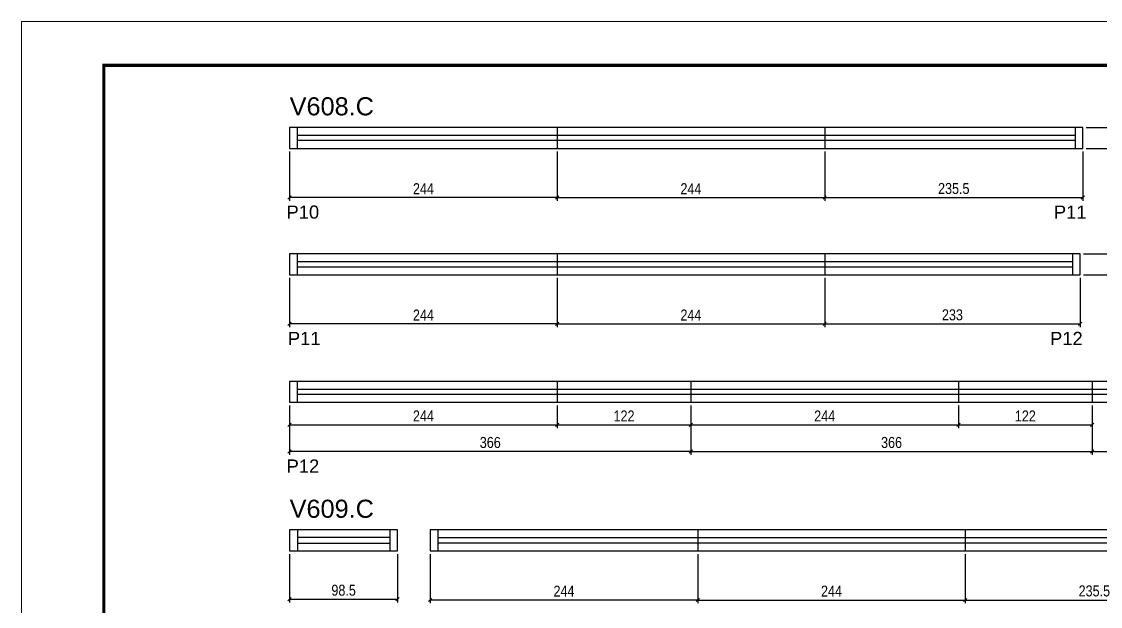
# Model space of a CAD drawing. Extents: x 3245 to 12416, y 917 to 10295.
# Drawn here: x 6429 to 7413, y 8325 to 8859 of the extents above; entities that cross this region are included whole.
import ezdxf

# ---------------------------------------------------------------- set-up
doc = ezdxf.new("R2010")
doc.units = 0
doc.linetypes.add('DASHED', pattern=[0.75, 0.5, -0.25])
for name, color, linetype in [('5', 5, 'Continuous'), ('COTA', 241, 'Continuous'), ('NOMENCLATURA', 7, 'Continuous'), ('Painéis', 200, 'Continuous'), ('SARR_2.2x7', 40, 'Continuous')]:
    doc.layers.add(name, color=color, linetype=linetype)
doc.layers.add('Folhas', color=255, linetype='Continuous', lineweight=9)
doc.layers.add('SARRAFO DE PRESSAO', color=251, linetype='DASHED', lineweight=9)
doc.styles.add('COTA TECNICA', font='techl___.ttf', dxfattribs={"height": 10})
doc.styles.add('COTA TECNICA-50', font='techl___.ttf', dxfattribs={"height": 10})
doc.styles.get("Standard").update_dxf_attribs({"font": 'arial.ttf'})
doc.dimstyles.new('COTA PAINEL-50', dxfattribs={"dimtxt": 10, "dimasz": 3, "dimexe": 3, "dimexo": 3, "dimgap": 3, "dimtad": 1, "dimdec": 1, "dimzin": 12, "dimdsep": 46, "dimtxsty": 'COTA TECNICA-50', "dimblk1": 'OBLIQUE', "dimblk2": 'OBLIQUE', "dimsah": 1, "dimcen": 0.9, "dimclrd": 4, "dimclre": 4, "dimclrt": 240, "dimadec": 1, "dimazin": 3, "dimtfac": 1, "dimtdec": 1, "dimtmove": 0, "dimatfit": 3, "dimfxl": 1, "dimtolj": 1, "dimtzin": 12, "dimarcsym": 0})
doc.dimstyles.new('PAINEL', dxfattribs={"dimtxt": 10, "dimasz": 3, "dimexe": 3, "dimexo": 3, "dimgap": 3, "dimtad": 1, "dimdec": 1, "dimzin": 12, "dimdsep": 46, "dimtxsty": 'COTA TECNICA', "dimblk1": 'OBLIQUE', "dimblk2": 'OBLIQUE', "dimsah": 1, "dimcen": 0.9, "dimclrd": 4, "dimclre": 4, "dimclrt": 240, "dimadec": 1, "dimazin": 3, "dimtfac": 1, "dimtdec": 1, "dimtmove": 0, "dimatfit": 3, "dimfxl": 1, "dimtolj": 1, "dimtzin": 12, "dimarcsym": 0})

# ---------------------------------------------------------------- blocks, each defined once
blk = doc.blocks.new('9999999999')
at = {"layer": 'Folhas'}
blk.add_lwpolyline([(98138.98, 34190.21), (99623.98, 34190.21), (99623.98, 35240.21), (98138.98, 35240.21)], close=True, dxfattribs=at)
at = {"layer": 'Folhas', "color": 30, "const_width": 3}
blk.add_lwpolyline([(98213.98, 34230.21), (99583.98, 34230.21), (99583.98, 35200.21), (98213.98, 35200.21)], close=True, dxfattribs=at)
blk = doc.blocks.new('_Oblique')
at = {"color": 0, "linetype": 'ByBlock', "lineweight": -2}
blk.add_line((-0.5, -0.5), (0.5, 0.5), dxfattribs=at)
blk = doc.blocks.new('*D39')
at = {"layer": 'COTA', "color": 4, "linetype": 'ByBlock', "lineweight": -2, "transparency": 16777216}
for p, q in [((6673.34, 8373.2), (6673.34, 8329.06)), ((6771.84, 8373.2), (6771.84, 8329.06)), ((6673.34, 8332.06), (6771.84, 8332.06))]:
    blk.add_line(p, q, dxfattribs=at)
at = {"layer": 'Defpoints', "color": 0, "linetype": 'ByBlock', "transparency": 16777216}
for p in [(6673.34, 8376.2), (6771.84, 8376.2), (6771.84, 8332.06)]:
    blk.add_point(p, dxfattribs=at)
at = {"layer": 'COTA', "color": 4, "linetype": 'ByBlock', "lineweight": -2, "transparency": 16777216, "xscale": 3, "yscale": 3, "zscale": 3, "rotation": 180}
blk.add_blockref('_Oblique', (6673.34, 8332.06), dxfattribs=at)
at = {"layer": 'COTA', "color": 4, "linetype": 'ByBlock', "lineweight": -2, "transparency": 16777216, "xscale": 3, "yscale": 3, "zscale": 3}
blk.add_blockref('_Oblique', (6771.84, 8332.06), dxfattribs=at)
at = {"layer": 'COTA', "color": 240, "linetype": 'ByBlock', "transparency": 16777216, "insert": (6722.59, 8340.2), "char_height": 10, "attachment_point": 5, "style": 'COTA TECNICA-50'}
blk.add_mtext('\\A1;98.5', dxfattribs=at)
blk = doc.blocks.new('*D72')
at = {"layer": 'COTA', "color": 4, "linetype": 'ByBlock', "lineweight": -2, "transparency": 16777216}
for p, q in [((6673.34, 8740.13), (6673.34, 8695.25)), ((6917.34, 8740.13), (6917.34, 8695.25)), ((6917.34, 8698.25), (6673.34, 8698.25))]:
    blk.add_line(p, q, dxfattribs=at)
at = {"layer": 'Defpoints', "color": 0, "linetype": 'ByBlock', "transparency": 16777216}
for p in [(6673.34, 8743.13), (6917.34, 8743.13), (6673.34, 8698.25)]:
    blk.add_point(p, dxfattribs=at)
at = {"layer": 'COTA', "color": 4, "linetype": 'ByBlock', "lineweight": -2, "transparency": 16777216, "xscale": 3, "yscale": 3, "zscale": 3, "rotation": 180}
blk.add_blockref('_Oblique', (6673.34, 8698.25), dxfattribs=at)
at = {"layer": 'COTA', "color": 4, "linetype": 'ByBlock', "lineweight": -2, "transparency": 16777216, "xscale": 3, "yscale": 3, "zscale": 3}
blk.add_blockref('_Oblique', (6917.34, 8698.25), dxfattribs=at)
at = {"layer": 'COTA', "color": 240, "linetype": 'ByBlock', "transparency": 16777216, "insert": (6795.34, 8706.32), "char_height": 10, "attachment_point": 5, "style": 'COTA TECNICA-50'}
blk.add_mtext('\\A1;244', dxfattribs=at)
blk = doc.blocks.new('*D73')
at = {"layer": 'COTA', "color": 4, "linetype": 'ByBlock', "lineweight": -2, "transparency": 16777216}
for p, q in [((6917.34, 8740.13), (6917.34, 8695.25)), ((7161.34, 8740.13), (7161.34, 8695.25)), ((6917.34, 8698.25), (7161.34, 8698.25))]:
    blk.add_line(p, q, dxfattribs=at)
at = {"layer": 'Defpoints', "color": 0, "linetype": 'ByBlock', "transparency": 16777216}
for p in [(6917.34, 8743.13), (7161.34, 8743.13), (7161.34, 8698.25)]:
    blk.add_point(p, dxfattribs=at)
at = {"layer": 'COTA', "color": 4, "linetype": 'ByBlock', "lineweight": -2, "transparency": 16777216, "xscale": 3, "yscale": 3, "zscale": 3, "rotation": 180}
blk.add_blockref('_Oblique', (6917.34, 8698.25), dxfattribs=at)
at = {"layer": 'COTA', "color": 4, "linetype": 'ByBlock', "lineweight": -2, "transparency": 16777216, "xscale": 3, "yscale": 3, "zscale": 3}
blk.add_blockref('_Oblique', (7161.34, 8698.25), dxfattribs=at)
at = {"layer": 'COTA', "color": 240, "linetype": 'ByBlock', "transparency": 16777216, "insert": (7039.34, 8706.32), "char_height": 10, "attachment_point": 5, "style": 'COTA TECNICA-50'}
blk.add_mtext('\\A1;244', dxfattribs=at)
blk = doc.blocks.new('*D74')
at = {"layer": 'COTA', "color": 4, "linetype": 'ByBlock', "lineweight": -2, "transparency": 16777216}
for p, q in [((7161.34, 8740.13), (7161.34, 8695.25)), ((7396.84, 8740.13), (7396.84, 8695.25)), ((7161.34, 8698.25), (7396.84, 8698.25))]:
    blk.add_line(p, q, dxfattribs=at)
at = {"layer": 'Defpoints', "color": 0, "linetype": 'ByBlock', "transparency": 16777216}
for p in [(7161.34, 8743.13), (7396.84, 8743.13), (7396.84, 8698.25)]:
    blk.add_point(p, dxfattribs=at)
at = {"layer": 'COTA', "color": 4, "linetype": 'ByBlock', "lineweight": -2, "transparency": 16777216, "xscale": 3, "yscale": 3, "zscale": 3, "rotation": 180}
blk.add_blockref('_Oblique', (7161.34, 8698.25), dxfattribs=at)
at = {"layer": 'COTA', "color": 4, "linetype": 'ByBlock', "lineweight": -2, "transparency": 16777216, "xscale": 3, "yscale": 3, "zscale": 3}
blk.add_blockref('_Oblique', (7396.84, 8698.25), dxfattribs=at)
at = {"layer": 'COTA', "color": 240, "linetype": 'ByBlock', "transparency": 16777216, "insert": (7279.09, 8706.47), "char_height": 10, "attachment_point": 5, "style": 'COTA TECNICA-50'}
blk.add_mtext('\\A1;235.5', dxfattribs=at)
blk = doc.blocks.new('*D75')
at = {"layer": 'COTA', "color": 4, "linetype": 'ByBlock', "lineweight": -2, "transparency": 16777216}
for p, q in [((7399.84, 8762.13), (7442.99, 8762.13)), ((7439.99, 8762.13), (7439.99, 8743.13)), ((7399.84, 8743.13), (7442.99, 8743.13))]:
    blk.add_line(p, q, dxfattribs=at)
at = {"layer": 'Defpoints', "color": 0, "linetype": 'ByBlock', "transparency": 16777216}
for p in [(7396.84, 8762.13), (7396.84, 8743.13), (7439.99, 8743.13)]:
    blk.add_point(p, dxfattribs=at)
at = {"layer": 'COTA', "color": 4, "linetype": 'ByBlock', "lineweight": -2, "transparency": 16777216, "xscale": 3, "yscale": 3, "zscale": 3}
for p, rotation in [((7439.99, 8762.13), 90), ((7439.99, 8743.13), 270)]:
    blk.add_blockref('_Oblique', p, dxfattribs=dict(at, rotation=rotation))
at = {"layer": 'COTA', "color": 240, "linetype": 'ByBlock', "transparency": 16777216, "insert": (7431.91, 8752.63), "char_height": 10, "attachment_point": 5, "rotation": 90, "style": 'COTA TECNICA-50'}
blk.add_mtext('\\A1;19', dxfattribs=at)
blk = doc.blocks.new('*D76')
at = {"layer": 'COTA', "color": 4, "linetype": 'ByBlock', "lineweight": -2, "transparency": 16777216}
for p, q in [((6673.34, 8624.92), (6673.34, 8580.04)), ((6917.34, 8624.92), (6917.34, 8580.04)), ((6917.34, 8583.04), (6673.34, 8583.04))]:
    blk.add_line(p, q, dxfattribs=at)
at = {"layer": 'Defpoints', "color": 0, "linetype": 'ByBlock', "transparency": 16777216}
for p in [(6673.34, 8627.92), (6917.34, 8627.92), (6673.34, 8583.04)]:
    blk.add_point(p, dxfattribs=at)
at = {"layer": 'COTA', "color": 4, "linetype": 'ByBlock', "lineweight": -2, "transparency": 16777216, "xscale": 3, "yscale": 3, "zscale": 3, "rotation": 180}
blk.add_blockref('_Oblique', (6673.34, 8583.04), dxfattribs=at)
at = {"layer": 'COTA', "color": 4, "linetype": 'ByBlock', "lineweight": -2, "transparency": 16777216, "xscale": 3, "yscale": 3, "zscale": 3}
blk.add_blockref('_Oblique', (6917.34, 8583.04), dxfattribs=at)
at = {"layer": 'COTA', "color": 240, "linetype": 'ByBlock', "transparency": 16777216, "insert": (6795.34, 8591.12), "char_height": 10, "attachment_point": 5, "style": 'COTA TECNICA-50'}
blk.add_mtext('\\A1;244', dxfattribs=at)
blk = doc.blocks.new('*D79')
at = {"layer": 'COTA', "color": 4, "linetype": 'ByBlock', "lineweight": -2, "transparency": 16777216}
for p, q in [((6917.34, 8624.92), (6917.34, 8580.04)), ((7161.34, 8624.92), (7161.34, 8580.04)), ((6917.34, 8583.04), (7161.34, 8583.04))]:
    blk.add_line(p, q, dxfattribs=at)
at = {"layer": 'Defpoints', "color": 0, "linetype": 'ByBlock', "transparency": 16777216}
for p in [(6917.34, 8627.92), (7161.34, 8627.92), (7161.34, 8583.04)]:
    blk.add_point(p, dxfattribs=at)
at = {"layer": 'COTA', "color": 4, "linetype": 'ByBlock', "lineweight": -2, "transparency": 16777216, "xscale": 3, "yscale": 3, "zscale": 3, "rotation": 180}
blk.add_blockref('_Oblique', (6917.34, 8583.04), dxfattribs=at)
at = {"layer": 'COTA', "color": 4, "linetype": 'ByBlock', "lineweight": -2, "transparency": 16777216, "xscale": 3, "yscale": 3, "zscale": 3}
blk.add_blockref('_Oblique', (7161.34, 8583.04), dxfattribs=at)
at = {"layer": 'COTA', "color": 240, "linetype": 'ByBlock', "transparency": 16777216, "insert": (7039.34, 8591.12), "char_height": 10, "attachment_point": 5, "style": 'COTA TECNICA-50'}
blk.add_mtext('\\A1;244', dxfattribs=at)
blk = doc.blocks.new('*D77')
at = {"layer": 'COTA', "color": 4, "linetype": 'ByBlock', "lineweight": -2, "transparency": 16777216}
for p, q in [((7161.34, 8624.92), (7161.34, 8580.04)), ((7394.34, 8624.92), (7394.34, 8580.04)), ((7161.34, 8583.04), (7394.34, 8583.04))]:
    blk.add_line(p, q, dxfattribs=at)
at = {"layer": 'Defpoints', "color": 0, "linetype": 'ByBlock', "transparency": 16777216}
for p in [(7161.34, 8627.92), (7394.34, 8627.92), (7394.34, 8583.04)]:
    blk.add_point(p, dxfattribs=at)
at = {"layer": 'COTA', "color": 4, "linetype": 'ByBlock', "lineweight": -2, "transparency": 16777216, "xscale": 3, "yscale": 3, "zscale": 3, "rotation": 180}
blk.add_blockref('_Oblique', (7161.34, 8583.04), dxfattribs=at)
at = {"layer": 'COTA', "color": 4, "linetype": 'ByBlock', "lineweight": -2, "transparency": 16777216, "xscale": 3, "yscale": 3, "zscale": 3}
blk.add_blockref('_Oblique', (7394.34, 8583.04), dxfattribs=at)
at = {"layer": 'COTA', "color": 240, "linetype": 'ByBlock', "transparency": 16777216, "insert": (7277.84, 8591.26), "char_height": 10, "attachment_point": 5, "style": 'COTA TECNICA-50'}
blk.add_mtext('\\A1;233', dxfattribs=at)
blk = doc.blocks.new('*D78')
at = {"layer": 'COTA', "color": 4, "linetype": 'ByBlock', "lineweight": -2, "transparency": 16777216}
for p, q in [((7397.34, 8646.92), (7440.49, 8646.92)), ((7437.49, 8646.92), (7437.49, 8627.92)), ((7397.34, 8627.92), (7440.49, 8627.92))]:
    blk.add_line(p, q, dxfattribs=at)
at = {"layer": 'Defpoints', "color": 0, "linetype": 'ByBlock', "transparency": 16777216}
for p in [(7394.34, 8646.92), (7394.34, 8627.92), (7437.49, 8627.92)]:
    blk.add_point(p, dxfattribs=at)
at = {"layer": 'COTA', "color": 4, "linetype": 'ByBlock', "lineweight": -2, "transparency": 16777216, "xscale": 3, "yscale": 3, "zscale": 3}
for p, rotation in [((7437.49, 8646.92), 90), ((7437.49, 8627.92), 270)]:
    blk.add_blockref('_Oblique', p, dxfattribs=dict(at, rotation=rotation))
at = {"layer": 'COTA', "color": 240, "linetype": 'ByBlock', "transparency": 16777216, "insert": (7429.41, 8637.42), "char_height": 10, "attachment_point": 5, "rotation": 90, "style": 'COTA TECNICA-50'}
blk.add_mtext('\\A1;19', dxfattribs=at)
blk = doc.blocks.new('*D80')
at = {"layer": 'COTA', "color": 4, "linetype": 'ByBlock', "lineweight": -2, "transparency": 16777216}
for p, q in [((6673.34, 8508.55), (6673.34, 8463.67)), ((7039.34, 8508.55), (7039.34, 8463.67)), ((7039.34, 8466.67), (6673.34, 8466.67))]:
    blk.add_line(p, q, dxfattribs=at)
at = {"layer": 'Defpoints', "color": 0, "linetype": 'ByBlock', "transparency": 16777216}
for p in [(6673.34, 8511.55), (7039.34, 8511.55), (6673.34, 8466.67)]:
    blk.add_point(p, dxfattribs=at)
at = {"layer": 'COTA', "color": 4, "linetype": 'ByBlock', "lineweight": -2, "transparency": 16777216, "xscale": 3, "yscale": 3, "zscale": 3, "rotation": 180}
blk.add_blockref('_Oblique', (6673.34, 8466.67), dxfattribs=at)
at = {"layer": 'COTA', "color": 4, "linetype": 'ByBlock', "lineweight": -2, "transparency": 16777216, "xscale": 3, "yscale": 3, "zscale": 3}
blk.add_blockref('_Oblique', (7039.34, 8466.67), dxfattribs=at)
at = {"layer": 'COTA', "color": 240, "linetype": 'ByBlock', "transparency": 16777216, "insert": (6856.34, 8474.89), "char_height": 10, "attachment_point": 5, "style": 'COTA TECNICA-50'}
blk.add_mtext('\\A1;366', dxfattribs=at)
blk = doc.blocks.new('*D81')
at = {"layer": 'COTA', "color": 4, "linetype": 'ByBlock', "lineweight": -2, "transparency": 16777216}
for p, q in [((7039.34, 8508.55), (7039.34, 8463.67)), ((7405.34, 8508.55), (7405.34, 8463.67)), ((7039.34, 8466.67), (7405.34, 8466.67))]:
    blk.add_line(p, q, dxfattribs=at)
at = {"layer": 'Defpoints', "color": 0, "linetype": 'ByBlock', "transparency": 16777216}
for p in [(7039.34, 8511.55), (7405.34, 8511.55), (7405.34, 8466.67)]:
    blk.add_point(p, dxfattribs=at)
at = {"layer": 'COTA', "color": 4, "linetype": 'ByBlock', "lineweight": -2, "transparency": 16777216, "xscale": 3, "yscale": 3, "zscale": 3, "rotation": 180}
blk.add_blockref('_Oblique', (7039.34, 8466.67), dxfattribs=at)
at = {"layer": 'COTA', "color": 4, "linetype": 'ByBlock', "lineweight": -2, "transparency": 16777216, "xscale": 3, "yscale": 3, "zscale": 3}
blk.add_blockref('_Oblique', (7405.34, 8466.67), dxfattribs=at)
at = {"layer": 'COTA', "color": 240, "linetype": 'ByBlock', "transparency": 16777216, "insert": (7222.34, 8474.89), "char_height": 10, "attachment_point": 5, "style": 'COTA TECNICA-50'}
blk.add_mtext('\\A1;366', dxfattribs=at)
blk = doc.blocks.new('*D82')
at = {"layer": 'COTA', "color": 4, "linetype": 'ByBlock', "lineweight": -2, "transparency": 16777216}
for p, q in [((7405.34, 8508.55), (7405.34, 8463.67)), ((7594.34, 8508.55), (7594.34, 8463.67)), ((7405.34, 8466.67), (7594.34, 8466.67))]:
    blk.add_line(p, q, dxfattribs=at)
at = {"layer": 'Defpoints', "color": 0, "linetype": 'ByBlock', "transparency": 16777216}
for p in [(7405.34, 8511.55), (7594.34, 8511.55), (7594.34, 8466.67)]:
    blk.add_point(p, dxfattribs=at)
at = {"layer": 'COTA', "color": 4, "linetype": 'ByBlock', "lineweight": -2, "transparency": 16777216, "xscale": 3, "yscale": 3, "zscale": 3, "rotation": 180}
blk.add_blockref('_Oblique', (7405.34, 8466.67), dxfattribs=at)
at = {"layer": 'COTA', "color": 4, "linetype": 'ByBlock', "lineweight": -2, "transparency": 16777216, "xscale": 3, "yscale": 3, "zscale": 3}
blk.add_blockref('_Oblique', (7594.34, 8466.67), dxfattribs=at)
at = {"layer": 'COTA', "color": 240, "linetype": 'ByBlock', "transparency": 16777216, "insert": (7499.84, 8474.78), "char_height": 10, "attachment_point": 5, "style": 'COTA TECNICA-50'}
blk.add_mtext('\\A1;189', dxfattribs=at)
blk = doc.blocks.new('*D84')
at = {"layer": 'COTA', "color": 4, "lineweight": -2, "transparency": 16777216}
for p, q in [((6673.34, 8508.55), (6673.34, 8488.05)), ((6917.34, 8508.55), (6917.34, 8488.05)), ((6673.34, 8491.05), (6917.34, 8491.05))]:
    blk.add_line(p, q, dxfattribs=at)
at = {"layer": 'Defpoints', "color": 0, "transparency": 16777216}
for p in [(6673.34, 8511.55), (6917.34, 8511.55), (6917.34, 8491.05)]:
    blk.add_point(p, dxfattribs=at)
at = {"layer": 'COTA', "color": 4, "lineweight": -2, "transparency": 16777216, "xscale": 3, "yscale": 3, "zscale": 3, "rotation": 180}
blk.add_blockref('_Oblique', (6673.34, 8491.05), dxfattribs=at)
at = {"layer": 'COTA', "color": 4, "lineweight": -2, "transparency": 16777216, "xscale": 3, "yscale": 3, "zscale": 3}
blk.add_blockref('_Oblique', (6917.34, 8491.05), dxfattribs=at)
at = {"layer": 'COTA', "color": 240, "transparency": 16777216, "insert": (6795.34, 8499.12), "char_height": 10, "attachment_point": 5, "style": 'COTA TECNICA'}
blk.add_mtext('\\A1;244', dxfattribs=at)
blk = doc.blocks.new('*D85')
at = {"layer": 'COTA', "color": 4, "lineweight": -2, "transparency": 16777216}
for p, q in [((6917.34, 8508.55), (6917.34, 8488.05)), ((7039.34, 8508.55), (7039.34, 8488.05)), ((6917.34, 8491.05), (7039.34, 8491.05))]:
    blk.add_line(p, q, dxfattribs=at)
at = {"layer": 'Defpoints', "color": 0, "transparency": 16777216}
for p in [(6917.34, 8511.55), (7039.34, 8511.55), (7039.34, 8491.05)]:
    blk.add_point(p, dxfattribs=at)
at = {"layer": 'COTA', "color": 4, "lineweight": -2, "transparency": 16777216, "xscale": 3, "yscale": 3, "zscale": 3, "rotation": 180}
blk.add_blockref('_Oblique', (6917.34, 8491.05), dxfattribs=at)
at = {"layer": 'COTA', "color": 4, "lineweight": -2, "transparency": 16777216, "xscale": 3, "yscale": 3, "zscale": 3}
blk.add_blockref('_Oblique', (7039.34, 8491.05), dxfattribs=at)
at = {"layer": 'COTA', "color": 240, "transparency": 16777216, "insert": (6978.34, 8499.11), "char_height": 10, "attachment_point": 5, "style": 'COTA TECNICA'}
blk.add_mtext('\\A1;122', dxfattribs=at)
blk = doc.blocks.new('*D86')
at = {"layer": 'COTA', "color": 4, "lineweight": -2, "transparency": 16777216}
for p, q in [((7039.34, 8508.55), (7039.34, 8488.05)), ((7283.34, 8508.55), (7283.34, 8488.05)), ((7039.34, 8491.05), (7283.34, 8491.05))]:
    blk.add_line(p, q, dxfattribs=at)
at = {"layer": 'Defpoints', "color": 0, "transparency": 16777216}
for p in [(7039.34, 8511.55), (7283.34, 8511.55), (7283.34, 8491.05)]:
    blk.add_point(p, dxfattribs=at)
at = {"layer": 'COTA', "color": 4, "lineweight": -2, "transparency": 16777216, "xscale": 3, "yscale": 3, "zscale": 3, "rotation": 180}
blk.add_blockref('_Oblique', (7039.34, 8491.05), dxfattribs=at)
at = {"layer": 'COTA', "color": 4, "lineweight": -2, "transparency": 16777216, "xscale": 3, "yscale": 3, "zscale": 3}
blk.add_blockref('_Oblique', (7283.34, 8491.05), dxfattribs=at)
at = {"layer": 'COTA', "color": 240, "transparency": 16777216, "insert": (7161.34, 8499.12), "char_height": 10, "attachment_point": 5, "style": 'COTA TECNICA'}
blk.add_mtext('\\A1;244', dxfattribs=at)
blk = doc.blocks.new('*D87')
at = {"layer": 'COTA', "color": 4, "lineweight": -2, "transparency": 16777216}
for p, q in [((7283.34, 8508.55), (7283.34, 8488.05)), ((7405.34, 8508.55), (7405.34, 8488.05)), ((7283.34, 8491.05), (7405.34, 8491.05))]:
    blk.add_line(p, q, dxfattribs=at)
at = {"layer": 'Defpoints', "color": 0, "transparency": 16777216}
for p in [(7283.34, 8511.55), (7405.34, 8511.55), (7405.34, 8491.05)]:
    blk.add_point(p, dxfattribs=at)
at = {"layer": 'COTA', "color": 4, "lineweight": -2, "transparency": 16777216, "xscale": 3, "yscale": 3, "zscale": 3, "rotation": 180}
blk.add_blockref('_Oblique', (7283.34, 8491.05), dxfattribs=at)
at = {"layer": 'COTA', "color": 4, "lineweight": -2, "transparency": 16777216, "xscale": 3, "yscale": 3, "zscale": 3}
blk.add_blockref('_Oblique', (7405.34, 8491.05), dxfattribs=at)
at = {"layer": 'COTA', "color": 240, "transparency": 16777216, "insert": (7344.34, 8499.11), "char_height": 10, "attachment_point": 5, "style": 'COTA TECNICA'}
blk.add_mtext('\\A1;122', dxfattribs=at)
blk = doc.blocks.new('*D88')
at = {"layer": 'COTA', "color": 4, "linetype": 'ByBlock', "lineweight": -2, "transparency": 16777216}
for p, q in [((6801.55, 8373.2), (6801.55, 8328.32)), ((7045.55, 8373.2), (7045.55, 8328.32)), ((7045.55, 8331.32), (6801.55, 8331.32))]:
    blk.add_line(p, q, dxfattribs=at)
at = {"layer": 'Defpoints', "color": 0, "linetype": 'ByBlock', "transparency": 16777216}
for p in [(6801.55, 8376.2), (7045.55, 8376.2), (6801.55, 8331.32)]:
    blk.add_point(p, dxfattribs=at)
at = {"layer": 'COTA', "color": 4, "linetype": 'ByBlock', "lineweight": -2, "transparency": 16777216, "xscale": 3, "yscale": 3, "zscale": 3, "rotation": 180}
blk.add_blockref('_Oblique', (6801.55, 8331.32), dxfattribs=at)
at = {"layer": 'COTA', "color": 4, "linetype": 'ByBlock', "lineweight": -2, "transparency": 16777216, "xscale": 3, "yscale": 3, "zscale": 3}
blk.add_blockref('_Oblique', (7045.55, 8331.32), dxfattribs=at)
at = {"layer": 'COTA', "color": 240, "linetype": 'ByBlock', "transparency": 16777216, "insert": (6923.55, 8339.39), "char_height": 10, "attachment_point": 5, "style": 'COTA TECNICA-50'}
blk.add_mtext('\\A1;244', dxfattribs=at)
blk = doc.blocks.new('*D91')
at = {"layer": 'COTA', "color": 4, "linetype": 'ByBlock', "lineweight": -2, "transparency": 16777216}
for p, q in [((7045.55, 8373.2), (7045.55, 8328.32)), ((7289.55, 8373.2), (7289.55, 8328.32)), ((7045.55, 8331.32), (7289.55, 8331.32))]:
    blk.add_line(p, q, dxfattribs=at)
at = {"layer": 'Defpoints', "color": 0, "linetype": 'ByBlock', "transparency": 16777216}
for p in [(7045.55, 8376.2), (7289.55, 8376.2), (7289.55, 8331.32)]:
    blk.add_point(p, dxfattribs=at)
at = {"layer": 'COTA', "color": 4, "linetype": 'ByBlock', "lineweight": -2, "transparency": 16777216, "xscale": 3, "yscale": 3, "zscale": 3, "rotation": 180}
blk.add_blockref('_Oblique', (7045.55, 8331.32), dxfattribs=at)
at = {"layer": 'COTA', "color": 4, "linetype": 'ByBlock', "lineweight": -2, "transparency": 16777216, "xscale": 3, "yscale": 3, "zscale": 3}
blk.add_blockref('_Oblique', (7289.55, 8331.32), dxfattribs=at)
at = {"layer": 'COTA', "color": 240, "linetype": 'ByBlock', "transparency": 16777216, "insert": (7167.55, 8339.39), "char_height": 10, "attachment_point": 5, "style": 'COTA TECNICA-50'}
blk.add_mtext('\\A1;244', dxfattribs=at)
blk = doc.blocks.new('*D89')
at = {"layer": 'COTA', "color": 4, "linetype": 'ByBlock', "lineweight": -2, "transparency": 16777216}
for p, q in [((7289.55, 8373.2), (7289.55, 8328.32)), ((7525.05, 8373.2), (7525.05, 8328.32)), ((7289.55, 8331.32), (7525.05, 8331.32))]:
    blk.add_line(p, q, dxfattribs=at)
at = {"layer": 'Defpoints', "color": 0, "linetype": 'ByBlock', "transparency": 16777216}
for p in [(7289.55, 8376.2), (7525.05, 8376.2), (7525.05, 8331.32)]:
    blk.add_point(p, dxfattribs=at)
at = {"layer": 'COTA', "color": 4, "linetype": 'ByBlock', "lineweight": -2, "transparency": 16777216, "xscale": 3, "yscale": 3, "zscale": 3, "rotation": 180}
blk.add_blockref('_Oblique', (7289.55, 8331.32), dxfattribs=at)
at = {"layer": 'COTA', "color": 4, "linetype": 'ByBlock', "lineweight": -2, "transparency": 16777216, "xscale": 3, "yscale": 3, "zscale": 3}
blk.add_blockref('_Oblique', (7525.05, 8331.32), dxfattribs=at)
at = {"layer": 'COTA', "color": 240, "linetype": 'ByBlock', "transparency": 16777216, "insert": (7407.3, 8339.54), "char_height": 10, "attachment_point": 5, "style": 'COTA TECNICA-50'}
blk.add_mtext('\\A1;235.5', dxfattribs=at)

msp = doc.modelspace()

# ---------------------------------------------------------------- linework, layer by layer
at = {"layer": 'Painéis', "linetype": 'Continuous'}
for p, q in [((7396.84, 8762.13), (6673.34, 8762.13)), ((6673.34, 8762.13), (6673.34, 8743.13)), ((6917.34, 8762.13), (6917.34, 8743.13)), ((7161.34, 8762.13), (7161.34, 8743.13)), ((7396.84, 8743.13), (7396.84, 8762.13)), ((6673.34, 8743.13), (7396.84, 8743.13)), ((7394.34, 8646.92), (6673.34, 8646.92)), ((6673.34, 8646.92), (6673.34, 8627.92)), ((6917.34, 8646.92), (6917.34, 8627.92)), ((7161.34, 8646.92), (7161.34, 8627.92)), ((7394.34, 8627.92), (7394.34, 8646.92)), ((6673.34, 8627.92), (7394.34, 8627.92)), ((7594.34, 8530.55), (6673.34, 8530.55)), ((6673.34, 8530.55), (6673.34, 8511.55)), ((6917.34, 8530.55), (6917.34, 8511.55)), ((7039.34, 8530.55), (7039.34, 8511.55)), ((7283.34, 8530.55), (7283.34, 8511.55)), ((7405.34, 8530.55), (7405.34, 8511.55)), ((6673.34, 8511.55), (7594.34, 8511.55)), ((7525.05, 8395.2), (6801.55, 8395.2)), ((6801.55, 8395.2), (6801.55, 8376.2)), ((7045.55, 8395.2), (7045.55, 8376.2)), ((7289.55, 8395.2), (7289.55, 8376.2)), ((6801.55, 8376.2), (7525.05, 8376.2))]:
    msp.add_line(p, q, dxfattribs=at)
msp.add_lwpolyline([(6771.84, 8395.2), (6673.34, 8395.2), (6673.35, 8376.2), (6771.84, 8376.2)], close=True, dxfattribs=at)
at = {"layer": 'SARR_2.2x7', "linetype": 'Continuous'}
for p, q in [((6680.34, 8762.13), (6680.34, 8743.13)), ((7389.84, 8762.13), (7389.84, 8743.13)), ((6680.34, 8755.13), (6917.34, 8755.13)), ((6917.34, 8750.13), (6680.34, 8750.13)), ((6917.34, 8755.13), (7161.34, 8755.13)), ((7161.34, 8750.13), (6917.34, 8750.13)), ((7161.34, 8755.13), (7389.84, 8755.13)), ((7389.84, 8750.13), (7161.34, 8750.13)), ((6680.34, 8646.92), (6680.34, 8627.92)), ((6680.34, 8639.92), (6917.34, 8639.92)), ((6917.34, 8639.92), (7161.34, 8639.92)), ((7161.34, 8639.92), (7387.34, 8639.92)), ((7387.34, 8646.92), (7387.34, 8627.92)), ((6917.34, 8634.92), (6680.34, 8634.92)), ((7161.34, 8634.92), (6917.34, 8634.92)), ((7387.34, 8634.92), (7161.34, 8634.92)), ((6680.34, 8530.55), (6680.34, 8511.55)), ((6680.34, 8523.55), (7039.34, 8523.55)), ((7039.34, 8523.55), (7405.34, 8523.55)), ((7405.34, 8523.55), (7587.34, 8523.55)), ((7039.34, 8518.55), (6680.34, 8518.55)), ((7405.34, 8518.55), (7039.34, 8518.55)), ((7587.34, 8518.55), (7405.34, 8518.55)), ((6680.45, 8395.2), (6680.47, 8376.2)), ((6764.84, 8395.2), (6764.84, 8376.2)), ((6808.55, 8395.2), (6808.55, 8376.2)), ((6764.84, 8388.2), (6680.46, 8388.2)), ((6808.55, 8388.2), (7045.55, 8388.2)), ((7045.55, 8388.2), (7289.55, 8388.2)), ((7289.55, 8388.2), (7518.05, 8388.2)), ((6680.46, 8383.2), (6764.84, 8383.2)), ((7045.55, 8383.2), (6808.55, 8383.2)), ((7289.55, 8383.2), (7045.55, 8383.2)), ((7518.05, 8383.2), (7289.55, 8383.2))]:
    msp.add_line(p, q, dxfattribs=at)

# ---------------------------------------------------------------- block references
at = {"layer": 'SARRAFO DE PRESSAO', "color": 6, "linetype": 'ByBlock'}
msp.add_blockref('9999999999', (-91710.13, -26381.5), dxfattribs=at)

# ---------------------------------------------------------------- texts
at = {"layer": '5', "linetype": 'Continuous'}
for s, rotation, p in [('P10', 359.99996, (6670.47, 8679.01)), ('P11', 359.99996, (7370.4, 8679.01)), ('P11', 0.00004, (6671.74, 8563.8)), ('P12', 0.00004, (7366.89, 8563.8)), ('P12', 359.99996, (6670.55, 8447.43))]:
    msp.add_text(s, height=12, rotation=rotation, dxfattribs=at).set_placement(p)
at = {"layer": 'NOMENCLATURA', "linetype": 'Continuous'}
for s, p in [('V608.C', (6673.34, 8773.2)), ('V609.C', (6673.34, 8406.27))]:
    msp.add_text(s, height=16.5, dxfattribs=at).set_placement(p)

# ---------------------------------------------------------------- dimensions: what is measured, and where the dimension line sits
at = {"layer": 'COTA', "linetype": 'ByBlock'}
for base, p1, p2, angle, picture, middle in [((7439.99, 8743.13), (7396.84, 8762.13), (7396.84, 8743.13), 90, '*D75', (7431.91, 8752.63)), ((6673.34, 8698.25), (6917.34, 8743.13), (6673.34, 8743.13), 180, '*D72', (6795.34, 8706.32)), ((7437.49, 8627.92), (7394.34, 8646.92), (7394.34, 8627.92), 90, '*D78', (7429.41, 8637.42)), ((6673.34, 8583.04), (6917.34, 8627.92), (6673.34, 8627.92), 180, '*D76', (6795.34, 8591.12)), ((6673.34, 8466.67), (7039.34, 8511.55), (6673.34, 8511.55), 180, '*D80', (6856.34, 8474.89)), ((6801.55, 8331.32), (7045.55, 8376.2), (6801.55, 8376.2), 180, '*D88', (6923.55, 8339.39))]:
    dim = msp.add_linear_dim(base=base, p1=p1, p2=p2, angle=angle, dimstyle='COTA PAINEL-50', override={"dimarcsym": 1}, dxfattribs=at)
    dim.commit()
    dim.dimension.update_dxf_attribs({"geometry": picture, "text_midpoint": middle})
for base, p1, p2, picture, middle in [((7161.34, 8698.25), (6917.34, 8743.13), (7161.34, 8743.13), '*D73', (7039.34, 8706.32)), ((7396.84, 8698.25), (7161.34, 8743.13), (7396.84, 8743.13), '*D74', (7279.09, 8706.47)), ((7161.34, 8583.04), (6917.34, 8627.92), (7161.34, 8627.92), '*D79', (7039.34, 8591.12)), ((7394.34, 8583.04), (7161.34, 8627.92), (7394.34, 8627.92), '*D77', (7277.84, 8591.26)), ((7405.34, 8466.67), (7039.34, 8511.55), (7405.34, 8511.55), '*D81', (7222.34, 8474.89)), ((7594.34, 8466.67), (7405.34, 8511.55), (7594.34, 8511.55), '*D82', (7499.84, 8474.78)), ((6771.84, 8332.06), (6673.34, 8376.2), (6771.84, 8376.2), '*D39', (6722.59, 8340.2)), ((7289.55, 8331.32), (7045.55, 8376.2), (7289.55, 8376.2), '*D91', (7167.55, 8339.39)), ((7525.05, 8331.32), (7289.55, 8376.2), (7525.05, 8376.2), '*D89', (7407.3, 8339.54))]:
    dim = msp.add_linear_dim(base=base, p1=p1, p2=p2, dimstyle='COTA PAINEL-50', override={"dimarcsym": 1}, dxfattribs=at)
    dim.commit()
    dim.dimension.update_dxf_attribs({"geometry": picture, "text_midpoint": middle})
at = {"layer": 'COTA'}
dim = msp.add_linear_dim(base=(6917.34, 8491.05), p1=(6673.34, 8511.55), p2=(6917.34, 8511.55), dimstyle='PAINEL', dxfattribs=at)
dim.commit()
dim.dimension.update_dxf_attribs({"geometry": '*D84', "text_midpoint": (6795.34, 8499.12)})
for base, p1, p2, picture, middle in [((7039.34, 8491.05), (6917.34, 8511.55), (7039.34, 8511.55), '*D85', (6978.34, 8499.11)), ((7283.34, 8491.05), (7039.34, 8511.55), (7283.34, 8511.55), '*D86', (7161.34, 8499.12)), ((7405.34, 8491.05), (7283.34, 8511.55), (7405.34, 8511.55), '*D87', (7344.34, 8499.11))]:
    dim = msp.add_linear_dim(base=base, p1=p1, p2=p2, dimstyle='PAINEL', override={"dimtmove": 1}, dxfattribs=at)
    dim.commit()
    dim.dimension.update_dxf_attribs({"geometry": picture, "text_midpoint": middle})

doc.saveas('drawing.dxf')
